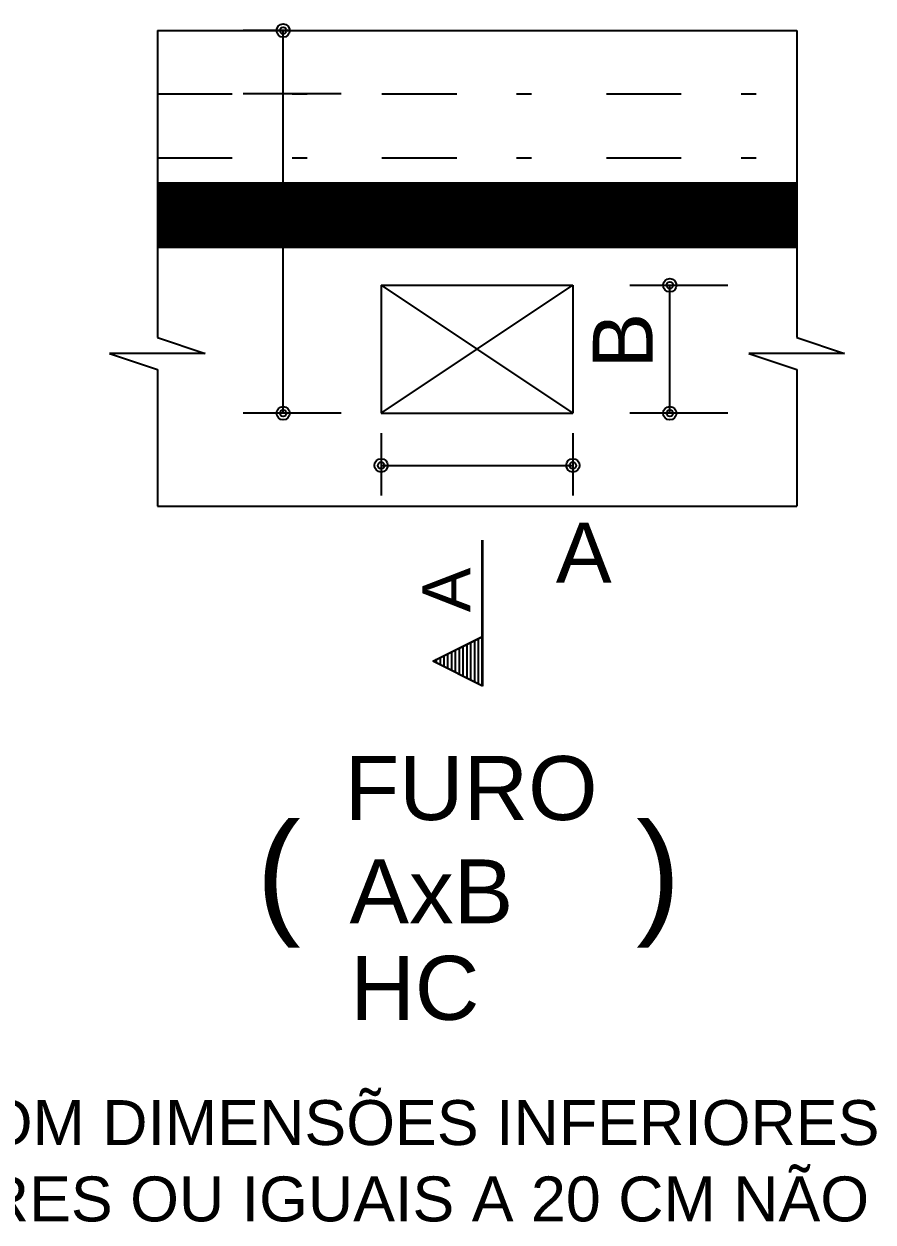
# Model space of a CAD drawing. Extents: x 0 to 119, y 0 to 84.
# Drawn here: x 20.97 to 26.64, y 17.05 to 25.05 of the extents above; entities that cross this region are included whole.
import ezdxf

# ---------------------------------------------------------------- set-up
doc = ezdxf.new("R2010")
doc.units = 0
doc.header["$MEASUREMENT"] = 0
doc.linetypes.add('ESTILO_TQS_0003', pattern=[1.5, 0.5, -0.4, 0.1, -0.5])
for name, color, linetype in [('15', 12, 'CONTINUOUS'), ('29', 9, 'CONTINUOUS'), ('3', 7, 'CONTINUOUS')]:
    doc.layers.add(name, color=color, linetype=linetype)
doc.styles.add('TQS_ARIAL', font='arial.ttf')

msp = doc.modelspace()

# ---------------------------------------------------------------- linework, layer by layer
at = {"layer": '29', "color": 9, "linetype": 'Continuous'}
for p, q in [((21.857404, 23.568603), (22.273362, 23.984561)), ((21.857404, 23.582745), (22.25922, 23.984561)), ((21.857404, 23.596887), (22.245078, 23.984561)), ((21.857404, 23.611029), (22.230936, 23.984561)), ((21.857404, 23.625171), (22.216794, 23.984561)), ((21.857404, 23.639313), (22.202652, 23.984561)), ((21.857404, 23.653455), (22.18851, 23.984561)), ((21.857404, 23.667598), (22.174367, 23.984561)), ((21.857404, 23.68174), (22.160225, 23.984561)), ((21.857404, 23.695882), (22.146083, 23.984561)), ((21.857404, 23.710024), (22.131941, 23.984561)), ((21.857404, 23.724166), (22.117799, 23.984561)), ((21.857404, 23.738308), (22.103657, 23.984561)), ((21.857404, 23.75245), (22.089515, 23.984561)), ((21.857404, 23.766592), (22.075372, 23.984561)), ((21.857404, 23.780735), (22.06123, 23.984561)), ((21.857404, 23.794877), (22.047088, 23.984561)), ((21.857404, 23.809019), (22.032946, 23.984561)), ((21.857404, 23.823161), (22.018804, 23.984561)), ((21.857404, 23.837303), (22.004662, 23.984561)), ((21.857404, 23.851445), (21.99052, 23.984561)), ((21.857404, 23.865587), (21.976378, 23.984561)), ((21.857404, 23.87973), (21.962235, 23.984561)), ((21.857404, 23.893872), (21.948093, 23.984561)), ((21.857404, 23.908014), (21.933951, 23.984561)), ((21.857404, 23.922156), (21.919809, 23.984561)), ((21.857404, 23.936298), (21.905667, 23.984561)), ((21.857404, 23.95044), (21.891525, 23.984561)), ((21.857404, 23.964582), (21.877383, 23.984561)), ((21.857404, 23.978725), (21.86324, 23.984561)), ((21.857404, 23.977257), (22.277198, 23.557464)), ((21.857404, 23.963115), (22.263055, 23.557464)), ((21.857404, 23.948973), (22.248913, 23.557464)), ((21.857404, 23.934831), (22.234771, 23.557464)), ((21.860408, 23.557464), (22.287504, 23.984561)), ((21.864243, 23.984561), (22.29134, 23.557464)), ((21.87455, 23.557464), (22.301647, 23.984561)), ((21.878385, 23.984561), (22.305482, 23.557464)), ((21.888692, 23.557464), (22.315789, 23.984561)), ((21.892527, 23.984561), (22.319624, 23.557464)), ((21.902834, 23.557464), (22.329931, 23.984561)), ((21.906669, 23.984561), (22.333766, 23.557464)), ((21.916976, 23.557464), (22.344073, 23.984561)), ((21.920811, 23.984561), (22.347908, 23.557464)), ((21.931118, 23.557464), (22.358215, 23.984561)), ((21.934954, 23.984561), (22.36205, 23.557464)), ((21.945261, 23.557464), (22.372357, 23.984561)), ((21.949096, 23.984561), (22.376193, 23.557464)), ((21.959403, 23.557464), (22.386499, 23.984561)), ((21.963238, 23.984561), (22.390335, 23.557464)), ((21.973545, 23.557464), (22.400642, 23.984561)), ((21.97738, 23.984561), (22.404477, 23.557464)), ((21.987687, 23.557464), (22.414784, 23.984561)), ((21.991522, 23.984561), (22.418619, 23.557464)), ((22.001829, 23.557464), (22.428926, 23.984561)), ((22.005664, 23.984561), (22.432761, 23.557464)), ((22.015971, 23.557464), (22.443068, 23.984561)), ((22.019806, 23.984561), (22.446903, 23.557464)), ((22.030113, 23.557464), (22.45721, 23.984561)), ((22.033949, 23.984561), (22.461045, 23.557464)), ((22.044255, 23.557464), (22.471352, 23.984561)), ((22.048091, 23.984561), (22.475187, 23.557464)), ((22.058398, 23.557464), (22.485494, 23.984561)), ((22.062233, 23.984561), (22.48933, 23.557464)), ((22.07254, 23.557464), (22.499637, 23.984561)), ((22.076375, 23.984561), (22.503472, 23.557464)), ((22.086682, 23.557464), (22.513779, 23.984561)), ((22.090517, 23.984561), (22.517614, 23.557464)), ((22.100824, 23.557464), (22.527921, 23.984561)), ((22.104659, 23.984561), (22.531756, 23.557464)), ((22.114966, 23.557464), (22.542063, 23.984561)), ((22.118801, 23.984561), (22.545898, 23.557464)), ((22.129108, 23.557464), (22.556205, 23.984561)), ((22.132944, 23.984561), (22.56004, 23.557464)), ((22.14325, 23.557464), (22.570347, 23.984561)), ((22.147086, 23.984561), (22.574182, 23.557464)), ((22.157393, 23.557464), (22.584489, 23.984561)), ((22.161228, 23.984561), (22.588325, 23.557464)), ((22.171535, 23.557464), (22.598631, 23.984561)), ((22.17537, 23.984561), (22.602467, 23.557464)), ((22.185677, 23.557464), (22.612774, 23.984561)), ((22.189512, 23.984561), (22.616609, 23.557464)), ((22.199819, 23.557464), (22.626916, 23.984561)), ((22.203654, 23.984561), (22.630751, 23.557464)), ((22.213961, 23.557464), (22.641058, 23.984561)), ((22.217796, 23.984561), (22.644893, 23.557464)), ((22.228103, 23.557464), (22.6552, 23.984561)), ((22.231938, 23.984561), (22.659035, 23.557464)), ((22.242245, 23.557464), (22.669342, 23.984561)), ((22.246081, 23.984561), (22.673177, 23.557464)), ((22.256387, 23.557464), (22.683484, 23.984561)), ((22.260223, 23.984561), (22.68732, 23.557464)), ((22.27053, 23.557464), (22.697626, 23.984561)), ((22.274365, 23.984561), (22.701462, 23.557464)), ((22.284672, 23.557464), (22.711769, 23.984561)), ((22.288507, 23.984561), (22.715604, 23.557464)), ((22.298814, 23.557464), (22.725911, 23.984561)), ((22.302649, 23.984561), (22.729746, 23.557464)), ((22.312956, 23.557464), (22.740053, 23.984561)), ((22.316791, 23.984561), (22.743888, 23.557464)), ((22.327098, 23.557464), (22.754195, 23.984561)), ((22.330933, 23.984561), (22.75803, 23.557464)), ((22.34124, 23.557464), (22.768337, 23.984561)), ((22.345076, 23.984561), (22.772172, 23.557464)), ((22.355382, 23.557464), (22.782479, 23.984561)), ((22.359218, 23.984561), (22.786314, 23.557464)), ((22.369525, 23.557464), (22.796621, 23.984561)), ((22.37336, 23.984561), (22.800457, 23.557464)), ((22.383667, 23.557464), (22.810764, 23.984561)), ((22.387502, 23.984561), (22.814599, 23.557464)), ((22.397809, 23.557464), (22.824906, 23.984561)), ((22.401644, 23.984561), (22.828741, 23.557464)), ((22.411951, 23.557464), (22.839048, 23.984561)), ((22.415786, 23.984561), (22.842883, 23.557464)), ((22.426093, 23.557464), (22.85319, 23.984561)), ((22.429928, 23.984561), (22.857025, 23.557464)), ((22.440235, 23.557464), (22.867332, 23.984561)), ((22.44407, 23.984561), (22.871167, 23.557464)), ((22.454377, 23.557464), (22.881474, 23.984561)), ((22.458213, 23.984561), (22.885309, 23.557464)), ((22.46852, 23.557464), (22.895616, 23.984561)), ((22.472355, 23.984561), (22.899452, 23.557464)), ((22.482662, 23.557464), (22.909758, 23.984561)), ((22.486497, 23.984561), (22.913594, 23.557464)), ((22.496804, 23.557464), (22.923901, 23.984561)), ((22.500639, 23.984561), (22.927736, 23.557464)), ((22.510946, 23.557464), (22.938043, 23.984561)), ((22.514781, 23.984561), (22.941878, 23.557464)), ((22.525088, 23.557464), (22.952185, 23.984561)), ((22.528923, 23.984561), (22.95602, 23.557464)), ((22.53923, 23.557464), (22.966327, 23.984561)), ((22.543065, 23.984561), (22.970162, 23.557464)), ((22.553372, 23.557464), (22.980469, 23.984561)), ((22.557208, 23.984561), (22.984304, 23.557464)), ((22.567514, 23.557464), (22.994611, 23.984561)), ((22.57135, 23.984561), (22.998447, 23.557464)), ((22.581657, 23.557464), (23.008753, 23.984561)), ((22.585492, 23.984561), (23.012589, 23.557464)), ((22.595799, 23.557464), (23.022896, 23.984561)), ((22.599634, 23.984561), (23.026731, 23.557464)), ((22.609941, 23.557464), (23.037038, 23.984561)), ((22.613776, 23.984561), (23.040873, 23.557464)), ((22.624083, 23.557464), (23.05118, 23.984561)), ((22.627918, 23.984561), (23.055015, 23.557464)), ((22.638225, 23.557464), (23.065322, 23.984561)), ((22.64206, 23.984561), (23.069157, 23.557464)), ((22.652367, 23.557464), (23.079464, 23.984561)), ((22.656203, 23.984561), (23.083299, 23.557464)), ((22.666509, 23.557464), (23.093606, 23.984561)), ((22.670345, 23.984561), (23.097441, 23.557464)), ((22.680652, 23.557464), (23.107748, 23.984561)), ((22.684487, 23.984561), (23.111584, 23.557464)), ((22.694794, 23.557464), (23.12189, 23.984561)), ((22.698629, 23.984561), (23.125726, 23.557464)), ((22.708936, 23.557464), (23.136033, 23.984561)), ((22.712771, 23.984561), (23.139868, 23.557464)), ((22.723078, 23.557464), (23.150175, 23.984561)), ((22.726913, 23.984561), (23.15401, 23.557464)), ((22.73722, 23.557464), (23.164317, 23.984561)), ((22.741055, 23.984561), (23.168152, 23.557464)), ((22.751362, 23.557464), (23.178459, 23.984561)), ((22.755197, 23.984561), (23.182294, 23.557464)), ((22.765504, 23.557464), (23.192601, 23.984561)), ((22.76934, 23.984561), (23.196436, 23.557464)), ((22.779647, 23.557464), (23.206743, 23.984561)), ((22.783482, 23.984561), (23.210579, 23.557464)), ((22.793789, 23.557464), (23.220885, 23.984561)), ((22.797624, 23.984561), (23.224721, 23.557464)), ((22.807931, 23.557464), (23.235028, 23.984561)), ((22.811766, 23.984561), (23.238863, 23.557464)), ((22.822073, 23.557464), (23.24917, 23.984561)), ((22.825908, 23.984561), (23.253005, 23.557464)), ((22.836215, 23.557464), (23.263312, 23.984561)), ((22.84005, 23.984561), (23.267147, 23.557464)), ((22.850357, 23.557464), (23.277454, 23.984561)), ((22.854192, 23.984561), (23.281289, 23.557464)), ((22.864499, 23.557464), (23.291596, 23.984561)), ((22.868335, 23.984561), (23.295431, 23.557464)), ((22.878641, 23.557464), (23.305738, 23.984561)), ((22.882477, 23.984561), (23.309573, 23.557464)), ((22.892784, 23.557464), (23.31988, 23.984561)), ((22.896619, 23.984561), (23.323716, 23.557464)), ((22.906926, 23.557464), (23.334023, 23.984561)), ((22.910761, 23.984561), (23.337858, 23.557464)), ((22.921068, 23.557464), (23.348165, 23.984561)), ((22.924903, 23.984561), (23.352, 23.557464)), ((22.93521, 23.557464), (23.362307, 23.984561)), ((22.939045, 23.984561), (23.366142, 23.557464)), ((22.949352, 23.557464), (23.376449, 23.984561)), ((22.953187, 23.984561), (23.380284, 23.557464)), ((22.963494, 23.557464), (23.390591, 23.984561)), ((22.96733, 23.984561), (23.394426, 23.557464)), ((22.977636, 23.557464), (23.404733, 23.984561)), ((22.981472, 23.984561), (23.408568, 23.557464)), ((22.991779, 23.557464), (23.418875, 23.984561)), ((22.995614, 23.984561), (23.422711, 23.557464)), ((23.005921, 23.557464), (23.433017, 23.984561)), ((23.009756, 23.984561), (23.436853, 23.557464)), ((23.020063, 23.557464), (23.44716, 23.984561)), ((23.023898, 23.984561), (23.450995, 23.557464)), ((23.034205, 23.557464), (23.461302, 23.984561)), ((23.03804, 23.984561), (23.465137, 23.557464)), ((23.048347, 23.557464), (23.475444, 23.984561)), ((23.052182, 23.984561), (23.479279, 23.557464)), ((23.062489, 23.557464), (23.489586, 23.984561)), ((23.066324, 23.984561), (23.493421, 23.557464)), ((23.076631, 23.557464), (23.503728, 23.984561)), ((23.080467, 23.984561), (23.507563, 23.557464)), ((23.090773, 23.557464), (23.51787, 23.984561)), ((23.094609, 23.984561), (23.521706, 23.557464)), ((23.104916, 23.557464), (23.532012, 23.984561)), ((23.108751, 23.984561), (23.535848, 23.557464)), ((23.119058, 23.557464), (23.546155, 23.984561)), ((23.122893, 23.984561), (23.54999, 23.557464)), ((23.1332, 23.557464), (23.560297, 23.984561)), ((23.137035, 23.984561), (23.564132, 23.557464)), ((23.147342, 23.557464), (23.574439, 23.984561)), ((23.151177, 23.984561), (23.578274, 23.557464)), ((23.161484, 23.557464), (23.588581, 23.984561)), ((23.165319, 23.984561), (23.592416, 23.557464)), ((23.175626, 23.557464), (23.602723, 23.984561)), ((23.179462, 23.984561), (23.606558, 23.557464)), ((23.189768, 23.557464), (23.616865, 23.984561)), ((23.193604, 23.984561), (23.6207, 23.557464)), ((23.203911, 23.557464), (23.631007, 23.984561)), ((23.207746, 23.984561), (23.634843, 23.557464)), ((23.218053, 23.557464), (23.64515, 23.984561)), ((23.221888, 23.984561), (23.648985, 23.557464)), ((23.232195, 23.557464), (23.659292, 23.984561)), ((23.23603, 23.984561), (23.663127, 23.557464)), ((23.246337, 23.557464), (23.673434, 23.984561)), ((23.250172, 23.984561), (23.677269, 23.557464)), ((23.260479, 23.557464), (23.687576, 23.984561)), ((23.264314, 23.984561), (23.691411, 23.557464)), ((23.274621, 23.557464), (23.701718, 23.984561)), ((23.278456, 23.984561), (23.705553, 23.557464)), ((23.288763, 23.557464), (23.71586, 23.984561)), ((23.292599, 23.984561), (23.719695, 23.557464)), ((23.302906, 23.557464), (23.730002, 23.984561)), ((23.306741, 23.984561), (23.733838, 23.557464)), ((23.317048, 23.557464), (23.744144, 23.984561)), ((23.320883, 23.984561), (23.74798, 23.557464)), ((23.33119, 23.557464), (23.758287, 23.984561)), ((23.335025, 23.984561), (23.762122, 23.557464)), ((23.345332, 23.557464), (23.772429, 23.984561)), ((23.349167, 23.984561), (23.776264, 23.557464)), ((23.359474, 23.557464), (23.786571, 23.984561)), ((23.363309, 23.984561), (23.790406, 23.557464)), ((23.373616, 23.557464), (23.800713, 23.984561)), ((23.377451, 23.984561), (23.804548, 23.557464)), ((23.387758, 23.557464), (23.814855, 23.984561)), ((23.391594, 23.984561), (23.81869, 23.557464)), ((23.4019, 23.557464), (23.828997, 23.984561)), ((23.405736, 23.984561), (23.832833, 23.557464)), ((23.416043, 23.557464), (23.843139, 23.984561)), ((23.419878, 23.984561), (23.846975, 23.557464)), ((23.430185, 23.557464), (23.857282, 23.984561)), ((23.43402, 23.984561), (23.861117, 23.557464)), ((23.444327, 23.557464), (23.871424, 23.984561)), ((23.448162, 23.984561), (23.875259, 23.557464)), ((23.458469, 23.557464), (23.885566, 23.984561)), ((23.462304, 23.984561), (23.889401, 23.557464)), ((23.472611, 23.557464), (23.899708, 23.984561)), ((23.476446, 23.984561), (23.903543, 23.557464)), ((23.486753, 23.557464), (23.91385, 23.984561)), ((23.490589, 23.984561), (23.917685, 23.557464)), ((23.500895, 23.557464), (23.927992, 23.984561)), ((23.504731, 23.984561), (23.931827, 23.557464)), ((23.515038, 23.557464), (23.942134, 23.984561)), ((23.518873, 23.984561), (23.94597, 23.557464)), ((23.52918, 23.557464), (23.956276, 23.984561)), ((23.533015, 23.984561), (23.960112, 23.557464)), ((23.543322, 23.557464), (23.970419, 23.984561)), ((23.547157, 23.984561), (23.974254, 23.557464)), ((23.557464, 23.557464), (23.984561, 23.984561)), ((23.561299, 23.984561), (23.988396, 23.557464)), ((23.571606, 23.557464), (23.998703, 23.984561)), ((23.575441, 23.984561), (24.002538, 23.557464)), ((23.585748, 23.557464), (24.012845, 23.984561)), ((23.589583, 23.984561), (24.01668, 23.557464)), ((23.59989, 23.557464), (24.026987, 23.984561)), ((23.603726, 23.984561), (24.030822, 23.557464)), ((23.614033, 23.557464), (24.041129, 23.984561)), ((23.617868, 23.984561), (24.044965, 23.557464)), ((23.628175, 23.557464), (24.055271, 23.984561)), ((23.63201, 23.984561), (24.059107, 23.557464)), ((23.642317, 23.557464), (24.069414, 23.984561)), ((23.646152, 23.984561), (24.073249, 23.557464)), ((23.656459, 23.557464), (24.083556, 23.984561)), ((23.660294, 23.984561), (24.087391, 23.557464)), ((23.670601, 23.557464), (24.097698, 23.984561)), ((23.674436, 23.984561), (24.101533, 23.557464)), ((23.684743, 23.557464), (24.11184, 23.984561)), ((23.688578, 23.984561), (24.115675, 23.557464)), ((23.698885, 23.557464), (24.125982, 23.984561)), ((23.702721, 23.984561), (24.129817, 23.557464)), ((23.713027, 23.557464), (24.140124, 23.984561)), ((23.716863, 23.984561), (24.143959, 23.557464)), ((23.72717, 23.557464), (24.154266, 23.984561)), ((23.731005, 23.984561), (24.158102, 23.557464)), ((23.741312, 23.557464), (24.168409, 23.984561)), ((23.745147, 23.984561), (24.172244, 23.557464)), ((23.755454, 23.557464), (24.182551, 23.984561)), ((23.759289, 23.984561), (24.186386, 23.557464)), ((23.769596, 23.557464), (24.196693, 23.984561)), ((23.773431, 23.984561), (24.200528, 23.557464)), ((23.783738, 23.557464), (24.210835, 23.984561)), ((23.787573, 23.984561), (24.21467, 23.557464)), ((23.79788, 23.557464), (24.224977, 23.984561)), ((23.801716, 23.984561), (24.228812, 23.557464)), ((23.812022, 23.557464), (24.239119, 23.984561)), ((23.815858, 23.984561), (24.242954, 23.557464)), ((23.826165, 23.557464), (24.253261, 23.984561)), ((23.83, 23.984561), (24.257097, 23.557464)), ((23.840307, 23.557464), (24.267403, 23.984561)), ((23.844142, 23.984561), (24.271239, 23.557464)), ((23.854449, 23.557464), (24.281546, 23.984561)), ((23.858284, 23.984561), (24.285381, 23.557464)), ((23.868591, 23.557464), (24.295688, 23.984561)), ((23.872426, 23.984561), (24.299523, 23.557464)), ((23.882733, 23.557464), (24.30983, 23.984561)), ((23.886568, 23.984561), (24.313665, 23.557464)), ((23.896875, 23.557464), (24.323972, 23.984561)), ((23.90071, 23.984561), (24.327807, 23.557464)), ((23.911017, 23.557464), (24.338114, 23.984561)), ((23.914853, 23.984561), (24.341949, 23.557464)), ((23.925159, 23.557464), (24.352256, 23.984561)), ((23.928995, 23.984561), (24.356092, 23.557464)), ((23.939302, 23.557464), (24.366398, 23.984561)), ((23.943137, 23.984561), (24.370234, 23.557464)), ((23.953444, 23.557464), (24.380541, 23.984561)), ((23.957279, 23.984561), (24.384376, 23.557464)), ((23.967586, 23.557464), (24.394683, 23.984561)), ((23.971421, 23.984561), (24.398518, 23.557464)), ((23.981728, 23.557464), (24.408825, 23.984561)), ((23.985563, 23.984561), (24.41266, 23.557464)), ((23.99587, 23.557464), (24.422967, 23.984561)), ((23.999705, 23.984561), (24.426802, 23.557464)), ((24.010012, 23.557464), (24.437109, 23.984561)), ((24.013848, 23.984561), (24.440944, 23.557464)), ((24.024154, 23.557464), (24.451251, 23.984561)), ((24.02799, 23.984561), (24.455086, 23.557464)), ((24.038297, 23.557464), (24.465393, 23.984561)), ((24.042132, 23.984561), (24.469229, 23.557464)), ((24.052439, 23.557464), (24.479536, 23.984561)), ((24.056274, 23.984561), (24.483371, 23.557464)), ((24.066581, 23.557464), (24.493678, 23.984561)), ((24.070416, 23.984561), (24.497513, 23.557464)), ((24.080723, 23.557464), (24.50782, 23.984561)), ((24.084558, 23.984561), (24.511655, 23.557464)), ((24.094865, 23.557464), (24.521962, 23.984561)), ((24.0987, 23.984561), (24.525797, 23.557464)), ((24.109007, 23.557464), (24.536104, 23.984561)), ((24.112842, 23.984561), (24.539939, 23.557464)), ((24.123149, 23.557464), (24.550246, 23.984561)), ((24.126985, 23.984561), (24.554081, 23.557464)), ((24.137292, 23.557464), (24.564388, 23.984561)), ((24.141127, 23.984561), (24.568224, 23.557464)), ((24.151434, 23.557464), (24.57853, 23.984561)), ((24.155269, 23.984561), (24.582366, 23.557464)), ((24.165576, 23.557464), (24.592673, 23.984561)), ((24.169411, 23.984561), (24.596508, 23.557464)), ((24.179718, 23.557464), (24.606815, 23.984561)), ((24.183553, 23.984561), (24.61065, 23.557464)), ((24.19386, 23.557464), (24.620957, 23.984561)), ((24.197695, 23.984561), (24.624792, 23.557464)), ((24.208002, 23.557464), (24.635099, 23.984561)), ((24.211837, 23.984561), (24.638934, 23.557464)), ((24.222144, 23.557464), (24.649241, 23.984561)), ((24.22598, 23.984561), (24.653076, 23.557464)), ((24.236286, 23.557464), (24.663383, 23.984561)), ((24.240122, 23.984561), (24.667219, 23.557464)), ((24.250429, 23.557464), (24.677525, 23.984561)), ((24.254264, 23.984561), (24.681361, 23.557464)), ((24.264571, 23.557464), (24.691668, 23.984561)), ((24.268406, 23.984561), (24.695503, 23.557464)), ((24.278713, 23.557464), (24.70581, 23.984561)), ((24.282548, 23.984561), (24.709645, 23.557464)), ((24.292855, 23.557464), (24.719952, 23.984561)), ((24.29669, 23.984561), (24.723787, 23.557464)), ((24.306997, 23.557464), (24.734094, 23.984561)), ((24.310832, 23.984561), (24.737929, 23.557464)), ((24.321139, 23.557464), (24.748236, 23.984561)), ((24.324975, 23.984561), (24.752071, 23.557464)), ((24.335281, 23.557464), (24.762378, 23.984561)), ((24.339117, 23.984561), (24.766213, 23.557464)), ((24.349424, 23.557464), (24.77652, 23.984561)), ((24.353259, 23.984561), (24.780356, 23.557464)), ((24.363566, 23.557464), (24.790662, 23.984561)), ((24.367401, 23.984561), (24.794498, 23.557464)), ((24.377708, 23.557464), (24.804805, 23.984561)), ((24.381543, 23.984561), (24.80864, 23.557464)), ((24.39185, 23.557464), (24.818947, 23.984561)), ((24.395685, 23.984561), (24.822782, 23.557464)), ((24.405992, 23.557464), (24.833089, 23.984561)), ((24.409827, 23.984561), (24.836924, 23.557464)), ((24.420134, 23.557464), (24.847231, 23.984561)), ((24.423969, 23.984561), (24.851066, 23.557464)), ((24.434276, 23.557464), (24.861373, 23.984561)), ((24.438112, 23.984561), (24.865208, 23.557464)), ((24.448419, 23.557464), (24.875515, 23.984561)), ((24.452254, 23.984561), (24.879351, 23.557464)), ((24.462561, 23.557464), (24.889657, 23.984561)), ((24.466396, 23.984561), (24.893493, 23.557464)), ((24.476703, 23.557464), (24.9038, 23.984561)), ((24.480538, 23.984561), (24.907635, 23.557464)), ((24.490845, 23.557464), (24.917942, 23.984561)), ((24.49468, 23.984561), (24.921777, 23.557464)), ((24.504987, 23.557464), (24.932084, 23.984561)), ((24.508822, 23.984561), (24.935919, 23.557464)), ((24.519129, 23.557464), (24.946226, 23.984561)), ((24.522964, 23.984561), (24.950061, 23.557464)), ((24.533271, 23.557464), (24.960368, 23.984561)), ((24.537107, 23.984561), (24.964203, 23.557464)), ((24.547413, 23.557464), (24.97451, 23.984561)), ((24.551249, 23.984561), (24.978345, 23.557464)), ((24.561556, 23.557464), (24.988652, 23.984561)), ((24.565391, 23.984561), (24.992488, 23.557464)), ((24.575698, 23.557464), (25.002795, 23.984561)), ((24.579533, 23.984561), (25.00663, 23.557464)), ((24.58984, 23.557464), (25.016937, 23.984561)), ((24.593675, 23.984561), (25.020772, 23.557464)), ((24.603982, 23.557464), (25.031079, 23.984561)), ((24.607817, 23.984561), (25.034914, 23.557464)), ((24.618124, 23.557464), (25.045221, 23.984561)), ((24.621959, 23.984561), (25.049056, 23.557464)), ((24.632266, 23.557464), (25.059363, 23.984561)), ((24.636102, 23.984561), (25.063198, 23.557464)), ((24.646408, 23.557464), (25.073505, 23.984561)), ((24.650244, 23.984561), (25.07734, 23.557464)), ((24.660551, 23.557464), (25.087647, 23.984561)), ((24.664386, 23.984561), (25.091483, 23.557464)), ((24.674693, 23.557464), (25.101789, 23.984561)), ((24.678528, 23.984561), (25.105625, 23.557464)), ((24.688835, 23.557464), (25.115932, 23.984561)), ((24.69267, 23.984561), (25.119767, 23.557464)), ((24.702977, 23.557464), (25.130074, 23.984561)), ((24.706812, 23.984561), (25.133909, 23.557464)), ((24.717119, 23.557464), (25.144216, 23.984561)), ((24.720954, 23.984561), (25.148051, 23.557464)), ((24.731261, 23.557464), (25.158358, 23.984561)), ((24.735096, 23.984561), (25.162193, 23.557464)), ((24.745403, 23.557464), (25.1725, 23.984561)), ((24.749239, 23.984561), (25.176335, 23.557464)), ((24.759545, 23.557464), (25.186642, 23.984561)), ((24.763381, 23.984561), (25.190478, 23.557464)), ((24.773688, 23.557464), (25.200784, 23.984561)), ((24.777523, 23.984561), (25.20462, 23.557464)), ((24.78783, 23.557464), (25.214927, 23.984561)), ((24.791665, 23.984561), (25.218762, 23.557464)), ((24.801972, 23.557464), (25.229069, 23.984561)), ((24.805807, 23.984561), (25.232904, 23.557464)), ((24.816114, 23.557464), (25.243211, 23.984561)), ((24.819949, 23.984561), (25.247046, 23.557464)), ((24.830256, 23.557464), (25.257353, 23.984561)), ((24.834091, 23.984561), (25.261188, 23.557464)), ((24.844398, 23.557464), (25.271495, 23.984561)), ((24.848234, 23.984561), (25.27533, 23.557464)), ((24.85854, 23.557464), (25.285637, 23.984561)), ((24.862376, 23.984561), (25.289472, 23.557464)), ((24.872683, 23.557464), (25.299779, 23.984561)), ((24.876518, 23.984561), (25.303615, 23.557464)), ((24.886825, 23.557464), (25.313922, 23.984561)), ((24.89066, 23.984561), (25.317757, 23.557464)), ((24.900967, 23.557464), (25.328064, 23.984561)), ((24.904802, 23.984561), (25.331899, 23.557464)), ((24.915109, 23.557464), (25.342206, 23.984561)), ((24.918944, 23.984561), (25.346041, 23.557464)), ((24.929251, 23.557464), (25.356348, 23.984561)), ((24.933086, 23.984561), (25.360183, 23.557464)), ((24.943393, 23.557464), (25.37049, 23.984561)), ((24.947228, 23.984561), (25.374325, 23.557464)), ((24.957535, 23.557464), (25.384632, 23.984561)), ((24.961371, 23.984561), (25.388467, 23.557464)), ((24.971678, 23.557464), (25.398774, 23.984561)), ((24.975513, 23.984561), (25.40261, 23.557464)), ((24.98582, 23.557464), (25.412916, 23.984561)), ((24.989655, 23.984561), (25.416752, 23.557464)), ((24.999962, 23.557464), (25.427059, 23.984561)), ((25.003797, 23.984561), (25.430894, 23.557464)), ((25.014104, 23.557464), (25.441201, 23.984561)), ((25.017939, 23.984561), (25.445036, 23.557464)), ((25.028246, 23.557464), (25.455343, 23.984561)), ((25.032081, 23.984561), (25.459178, 23.557464)), ((25.042388, 23.557464), (25.469485, 23.984561)), ((25.046223, 23.984561), (25.47332, 23.557464)), ((25.05653, 23.557464), (25.483627, 23.984561)), ((25.060366, 23.984561), (25.487462, 23.557464)), ((25.070672, 23.557464), (25.497769, 23.984561)), ((25.074508, 23.984561), (25.501605, 23.557464)), ((25.084815, 23.557464), (25.511911, 23.984561)), ((25.08865, 23.984561), (25.515747, 23.557464)), ((25.098957, 23.557464), (25.526054, 23.984561)), ((25.102792, 23.984561), (25.529889, 23.557464)), ((25.113099, 23.557464), (25.540196, 23.984561)), ((25.116934, 23.984561), (25.544031, 23.557464)), ((25.127241, 23.557464), (25.554338, 23.984561)), ((25.131076, 23.984561), (25.558173, 23.557464)), ((25.141383, 23.557464), (25.56848, 23.984561)), ((25.145218, 23.984561), (25.572315, 23.557464)), ((25.155525, 23.557464), (25.582622, 23.984561)), ((25.159361, 23.984561), (25.586457, 23.557464)), ((25.169667, 23.557464), (25.596764, 23.984561)), ((25.173503, 23.984561), (25.600599, 23.557464)), ((25.18381, 23.557464), (25.610906, 23.984561)), ((25.187645, 23.984561), (25.614742, 23.557464)), ((25.197952, 23.557464), (25.625048, 23.984561)), ((25.201787, 23.984561), (25.628884, 23.557464)), ((25.212094, 23.557464), (25.639191, 23.984561)), ((25.215929, 23.984561), (25.643026, 23.557464)), ((25.226236, 23.557464), (25.653333, 23.984561)), ((25.230071, 23.984561), (25.657168, 23.557464)), ((25.240378, 23.557464), (25.667475, 23.984561)), ((25.244213, 23.984561), (25.67131, 23.557464)), ((25.25452, 23.557464), (25.681617, 23.984561)), ((25.258355, 23.984561), (25.685452, 23.557464)), ((25.268662, 23.557464), (25.695759, 23.984561)), ((25.272498, 23.984561), (25.699594, 23.557464)), ((25.282805, 23.557464), (25.709901, 23.984561)), ((25.28664, 23.984561), (25.713737, 23.557464)), ((25.296947, 23.557464), (25.724043, 23.984561)), ((25.300782, 23.984561), (25.727879, 23.557464)), ((25.311089, 23.557464), (25.738186, 23.984561)), ((25.314924, 23.984561), (25.742021, 23.557464)), ((25.325231, 23.557464), (25.752328, 23.984561)), ((25.329066, 23.984561), (25.756163, 23.557464)), ((25.339373, 23.557464), (25.76647, 23.984561)), ((25.343208, 23.984561), (25.770305, 23.557464)), ((25.353515, 23.557464), (25.780612, 23.984561)), ((25.35735, 23.984561), (25.784447, 23.557464)), ((25.367657, 23.557464), (25.794754, 23.984561)), ((25.371493, 23.984561), (25.798589, 23.557464)), ((25.381799, 23.557464), (25.808896, 23.984561)), ((25.385635, 23.984561), (25.812731, 23.557464)), ((25.395942, 23.557464), (25.823038, 23.984561)), ((25.399777, 23.984561), (25.826874, 23.557464)), ((25.410084, 23.557464), (25.837181, 23.984561)), ((25.413919, 23.984561), (25.841016, 23.557464)), ((25.424226, 23.557464), (25.851323, 23.984561)), ((25.428061, 23.984561), (25.855158, 23.557464)), ((25.438368, 23.557464), (25.865465, 23.984561)), ((25.442203, 23.984561), (25.8693, 23.557464)), ((25.45251, 23.557464), (25.879607, 23.984561)), ((25.456345, 23.984561), (25.883442, 23.557464)), ((25.466652, 23.557464), (25.893749, 23.984561)), ((25.470488, 23.984561), (25.897584, 23.557464)), ((25.480794, 23.557464), (25.907891, 23.984561)), ((25.48463, 23.984561), (25.911726, 23.557464)), ((25.494937, 23.557464), (25.922033, 23.984561)), ((25.498772, 23.984561), (25.925869, 23.557464)), ((25.509079, 23.557464), (25.936175, 23.984561)), ((25.512914, 23.984561), (25.940011, 23.557464)), ((25.523221, 23.557464), (25.950318, 23.984561)), ((25.527056, 23.984561), (25.954153, 23.557464)), ((25.537363, 23.557464), (25.96446, 23.984561)), ((25.541198, 23.984561), (25.968295, 23.557464)), ((25.551505, 23.557464), (25.978602, 23.984561)), ((25.55534, 23.984561), (25.982437, 23.557464)), ((25.565647, 23.557464), (25.992744, 23.984561)), ((25.569482, 23.984561), (25.996579, 23.557464)), ((25.579789, 23.557464), (26.006886, 23.984561)), ((25.583625, 23.984561), (26.010721, 23.557464)), ((25.593931, 23.557464), (26.021028, 23.984561)), ((25.597767, 23.984561), (26.024864, 23.557464)), ((25.608074, 23.557464), (26.03517, 23.984561)), ((25.611909, 23.984561), (26.039006, 23.557464)), ((25.622216, 23.557464), (26.049313, 23.984561)), ((25.626051, 23.984561), (26.053148, 23.557464)), ((25.636358, 23.557464), (26.063455, 23.984561)), ((25.640193, 23.984561), (26.06729, 23.557464)), ((25.6505, 23.557464), (26.077597, 23.984561)), ((25.654335, 23.984561), (26.081432, 23.557464)), ((25.664642, 23.557464), (26.091739, 23.984561)), ((25.668477, 23.984561), (26.095574, 23.557464)), ((25.678784, 23.557464), (26.105881, 23.984561)), ((25.68262, 23.984561), (26.109716, 23.557464)), ((25.692926, 23.557464), (26.120023, 23.984561)), ((25.696762, 23.984561), (26.123858, 23.557464)), ((25.707069, 23.557464), (26.128372, 23.978768)), ((25.710904, 23.984561), (26.128372, 23.567092)), ((25.721211, 23.557464), (26.128372, 23.964625)), ((25.725046, 23.984561), (26.128372, 23.581235)), ((25.735353, 23.557464), (26.128372, 23.950483)), ((25.739188, 23.984561), (26.128372, 23.595377)), ((25.749495, 23.557464), (26.128372, 23.936341)), ((25.75333, 23.984561), (26.128372, 23.609519)), ((25.767472, 23.984561), (26.128372, 23.623661)), ((25.781614, 23.984561), (26.128372, 23.637803)), ((25.795757, 23.984561), (26.128372, 23.651945)), ((25.809899, 23.984561), (26.128372, 23.666087)), ((25.824041, 23.984561), (26.128372, 23.680229)), ((25.838183, 23.984561), (26.128372, 23.694372)), ((25.852325, 23.984561), (26.128372, 23.708514)), ((25.866467, 23.984561), (26.128372, 23.722656)), ((25.880609, 23.984561), (26.128372, 23.736798)), ((25.894752, 23.984561), (26.128372, 23.75094)), ((25.908894, 23.984561), (26.128372, 23.765082)), ((25.923036, 23.984561), (26.128372, 23.779224)), ((25.937178, 23.984561), (26.128372, 23.793367)), ((25.95132, 23.984561), (26.128372, 23.807509)), ((25.965462, 23.984561), (26.128372, 23.821651)), ((25.979604, 23.984561), (26.128372, 23.835793)), ((25.993747, 23.984561), (26.128372, 23.849935)), ((26.007889, 23.984561), (26.128372, 23.864077)), ((26.022031, 23.984561), (26.128372, 23.878219)), ((26.036173, 23.984561), (26.128372, 23.892362)), ((26.050315, 23.984561), (26.128372, 23.906504)), ((26.064457, 23.984561), (26.128372, 23.920646)), ((26.078599, 23.984561), (26.128372, 23.934788)), ((26.092741, 23.984561), (26.128372, 23.94893)), ((26.106884, 23.984561), (26.128372, 23.963072)), ((26.121026, 23.984561), (26.128372, 23.977214)), ((21.857404, 23.920689), (22.220629, 23.557464)), ((21.857404, 23.906547), (22.206487, 23.557464)), ((21.857404, 23.892405), (22.192345, 23.557464)), ((21.857404, 23.878262), (22.178203, 23.557464)), ((21.857404, 23.86412), (22.164061, 23.557464)), ((21.857404, 23.849978), (22.149918, 23.557464)), ((25.763637, 23.557464), (26.128372, 23.922199)), ((25.777779, 23.557464), (26.128372, 23.908057)), ((25.791921, 23.557464), (26.128372, 23.893915)), ((25.806064, 23.557464), (26.128372, 23.879773)), ((25.820206, 23.557464), (26.128372, 23.86563)), ((25.834348, 23.557464), (26.128372, 23.851488)), ((21.857404, 23.835836), (22.135776, 23.557464)), ((21.857404, 23.821694), (22.121634, 23.557464)), ((21.857404, 23.807552), (22.107492, 23.557464)), ((21.857404, 23.79341), (22.09335, 23.557464)), ((21.857404, 23.779267), (22.079208, 23.557464)), ((21.857404, 23.765125), (22.065066, 23.557464)), ((25.84849, 23.557464), (26.128372, 23.837346)), ((25.862632, 23.557464), (26.128372, 23.823204)), ((25.876774, 23.557464), (26.128372, 23.809062)), ((25.890916, 23.557464), (26.128372, 23.79492)), ((25.905058, 23.557464), (26.128372, 23.780778)), ((25.919201, 23.557464), (26.128372, 23.766636)), ((21.857404, 23.750983), (22.050923, 23.557464)), ((21.857404, 23.736841), (22.036781, 23.557464)), ((21.857404, 23.722699), (22.022639, 23.557464)), ((21.857404, 23.708557), (22.008497, 23.557464)), ((21.857404, 23.694415), (21.994355, 23.557464)), ((25.933343, 23.557464), (26.128372, 23.752493)), ((25.947485, 23.557464), (26.128372, 23.738351)), ((25.961627, 23.557464), (26.128372, 23.724209)), ((25.975769, 23.557464), (26.128372, 23.710067)), ((25.989911, 23.557464), (26.128372, 23.695925)), ((21.857404, 23.680273), (21.980213, 23.557464)), ((21.857404, 23.66613), (21.966071, 23.557464)), ((21.857404, 23.651988), (21.951928, 23.557464)), ((21.857404, 23.637846), (21.937786, 23.557464)), ((21.857404, 23.623704), (21.923644, 23.557464)), ((21.857404, 23.609562), (21.909502, 23.557464)), ((26.004053, 23.557464), (26.128372, 23.681783)), ((26.018196, 23.557464), (26.128372, 23.667641)), ((26.032338, 23.557464), (26.128372, 23.653498)), ((26.04648, 23.557464), (26.128372, 23.639356)), ((26.060622, 23.557464), (26.128372, 23.625214)), ((26.074764, 23.557464), (26.128372, 23.611072)), ((21.857404, 23.59542), (21.89536, 23.557464)), ((21.857404, 23.581278), (21.881218, 23.557464)), ((21.857404, 23.567135), (21.867076, 23.557464)), ((26.088906, 23.557464), (26.128372, 23.59693)), ((26.103048, 23.557464), (26.128372, 23.582788)), ((26.117191, 23.557464), (26.128372, 23.568646))]:
    msp.add_line(p, q, dxfattribs=at)
msp.add_lwpolyline([(21.857404, 23.557464), (26.128372, 23.557464), (26.128372, 23.984561), (21.857404, 23.984561), (21.857404, 23.557464)], dxfattribs=at)
at = {"layer": '3', "color": 7, "linetype": 'Continuous'}
for p, q in [((21.857404, 25.002752), (26.128372, 25.002752)), ((21.857404, 25.002752), (21.857404, 22.952695)), ((22.735138, 25.002752), (22.43119, 25.002752)), ((22.698126, 24.580383), (22.698126, 25.002752)), ((26.128372, 25.002717), (26.128372, 22.952695)), ((23.085307, 24.580383), (22.43119, 24.580383)), ((22.698126, 22.44778), (22.698126, 24.580383)), ((26.128372, 23.984561), (21.857404, 23.984561)), ((26.128372, 23.557464), (21.857404, 23.557464)), ((23.352243, 23.301974), (24.633533, 23.301974)), ((23.352243, 23.301974), (23.352243, 22.44778)), ((23.352243, 22.44778), (24.633533, 23.301974)), ((23.352243, 23.301974), (24.633533, 22.44778)), ((24.633533, 23.301974), (24.633533, 22.44778)), ((25.013727, 23.301974), (25.667844, 23.301974)), ((25.280662, 22.44778), (25.280662, 23.301974)), ((21.857404, 22.952695), (22.177727, 22.845922)), ((26.128372, 22.952695), (26.448695, 22.845922)), ((22.177727, 22.845922), (21.537082, 22.845922)), ((21.537082, 22.845922), (21.857404, 22.739147)), ((26.448695, 22.845922), (25.80805, 22.845922)), ((25.80805, 22.845922), (26.128372, 22.739147)), ((21.857404, 22.739147), (21.857404, 21.827461)), ((26.128372, 22.739147), (26.128372, 21.827461)), ((23.085307, 22.44778), (22.43119, 22.44778)), ((23.352243, 22.44778), (24.633533, 22.44778)), ((25.667844, 22.44778), (25.013727, 22.44778)), ((23.352243, 22.314908), (23.352243, 21.89834)), ((24.633533, 22.314908), (24.633533, 21.89834)), ((23.352243, 22.099568), (24.633533, 22.099568)), ((21.857404, 21.827461), (26.128372, 21.827461)), ((24.027649, 20.627466), (24.027649, 21.598952)), ((24.029042, 21.598952), (24.029042, 20.625207)), ((23.696841, 20.791308), (24.02765, 20.956711)), ((23.699967, 20.791308), (24.027649, 20.955149)), ((23.901273, 20.689093), (23.901273, 20.893523)), ((23.926826, 20.676316), (23.926826, 20.9063)), ((23.95238, 20.663538), (23.95238, 20.919077)), ((23.977935, 20.650761), (23.977935, 20.931853)), ((24.003488, 20.637985), (24.003488, 20.944632)), ((23.722395, 20.77853), (23.722395, 20.806702)), ((23.747949, 20.765754), (23.747949, 20.816862)), ((23.773503, 20.752977), (23.773503, 20.829639)), ((23.799057, 20.7402), (23.799057, 20.842416)), ((23.824611, 20.727423), (23.824611, 20.855192)), ((23.850164, 20.714647), (23.850164, 20.86797)), ((23.875719, 20.701869), (23.875719, 20.880746)), ((24.029042, 20.625207), (23.696841, 20.791308)), ((24.02765, 20.627466), (23.699966, 20.791308))]:
    msp.add_line(p, q, dxfattribs=at)
at = {"layer": '3', "color": 7, "linetype": 'ESTILO_TQS_0003'}
for p, q in [((21.857404, 24.580383), (26.128372, 24.580383)), ((21.857404, 24.153286), (26.128372, 24.153286))]:
    msp.add_line(p, q, dxfattribs=at)
at = {"layer": '3', "color": 7, "linetype": 'Continuous'}
for centre, radius in [((22.698126, 25.002752), 0.044445), ((22.698126, 25.002752), 0.022155), ((25.280662, 23.301974), 0.044445), ((25.280662, 23.301974), 0.022155), ((22.698126, 22.44778), 0.044445), ((25.280662, 22.44778), 0.044445), ((22.698126, 22.44778), 0.022155), ((25.280662, 22.44778), 0.022155), ((23.352243, 22.099568), 0.044445), ((23.352243, 22.099568), 0.022155), ((24.633533, 22.099568), 0.044445), ((24.633533, 22.099568), 0.022155)]:
    msp.add_circle(centre, radius, dxfattribs=at)

# ---------------------------------------------------------------- texts
at = {"layer": '15', "color": 12, "linetype": 'Continuous', "style": 'TQS_ARIAL'}
for s, p in [('NOTA: FUROS EM VIGAS COM DIMENSÕES INFERIORES OU IGUAIS A 8 CM E FUROS EM LAJES ', (15.27299, 17.560549)), ('COM DIMENSÕES INFERIORES OU IGUAIS A 20 CM NÃO SERÃO REPRESENTADOS NA FORMA.', (15.27299, 17.050549))]:
    msp.add_text(s, height=0.3, dxfattribs=at).set_placement(p)
at = {"layer": '3', "color": 7, "linetype": 'Continuous', "style": 'TQS_ARIAL'}
for s, height, p in [('C', 0.4, (22.542802, 23.578494)), ('B', 0.4, (25.166537, 22.746065)), ('A', 0.320323, (23.948961, 21.118468))]:
    msp.add_text(s, height=height, rotation=90, dxfattribs=at).set_placement(p)
for s, height, p in [('A', 0.4, (24.519741, 21.316153)), ('FURO', 0.427097, (23.108307, 19.731075)), ('(         )', 0.641, (22.517916, 19.07041)), ('AxB', 0.427097, (23.140921, 19.040732)), ('HC', 0.427097, (23.146708, 18.396622))]:
    msp.add_text(s, height=height, dxfattribs=at).set_placement(p)

doc.saveas('drawing.dxf')
